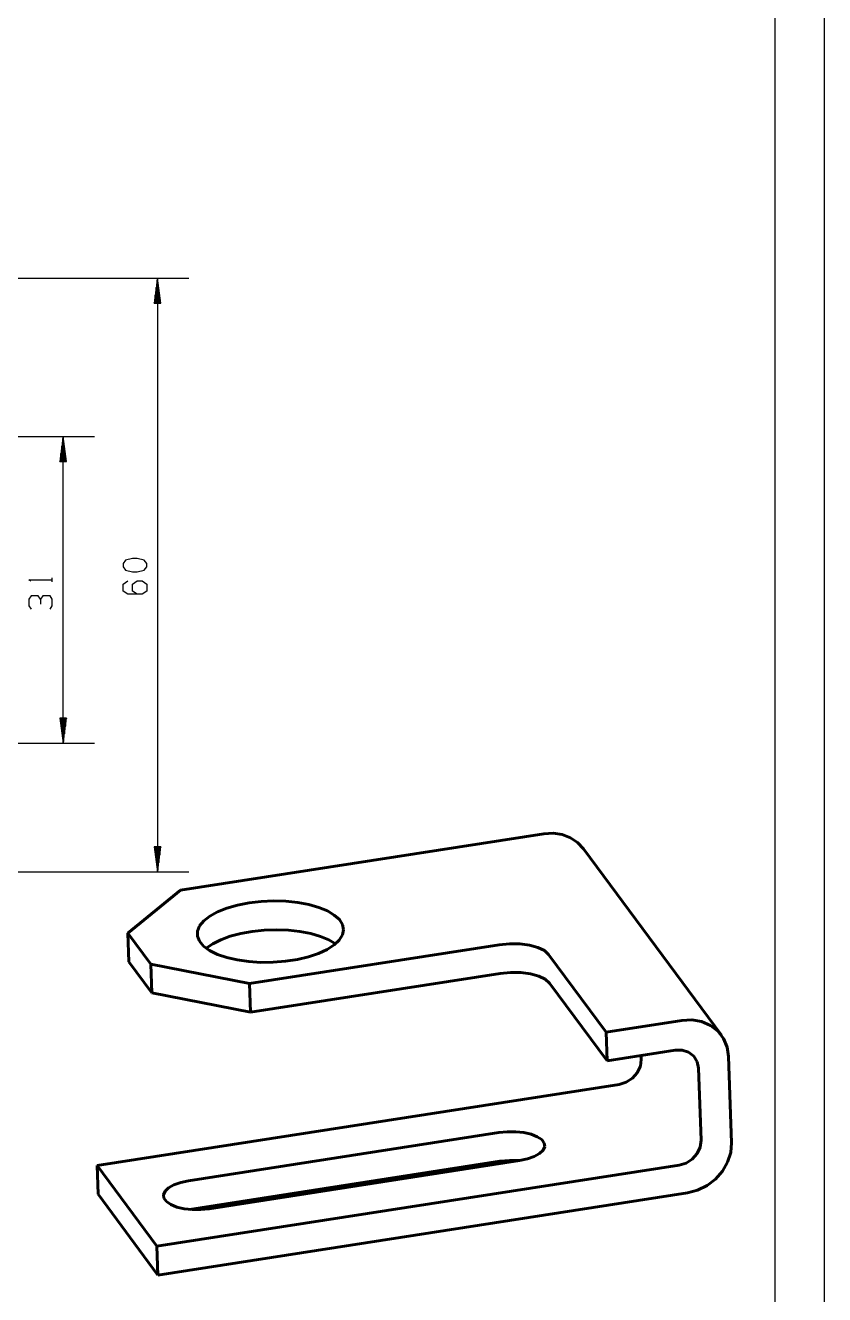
# Model space of a CAD drawing. Header units: millimetres. Extents: x 0 to 210, y 0 to 503.
# Drawn here: x 129.2 to 210, y 69.6 to 197.8 of the extents above; entities that cross this region are included whole.
import ezdxf

# ---------------------------------------------------------------- set-up
doc = ezdxf.new("R2010")
doc.units = ezdxf.units.MM
doc.layers.add('101', color=7, linetype='CONTINUOUS', true_color=0xffffff)

msp = doc.modelspace()

# ---------------------------------------------------------------- linework, layer by layer
at = {"layer": '101', "color": 133, "linetype": 'Continuous'}
for p, q in [((210, 0), (210, 297)), ((205, 5), (205, 292))]:
    msp.add_line(p, q, dxfattribs=at)
at = {"layer": '101', "color": 22, "linetype": 'Continuous'}
for p, q in [((126.60194, 172.27106), (145.72563, 172.27106)), ((142.55063, 172.27106), (142.21623, 169.73105)), ((142.52524, 169.73105), (142.52524, 172.07812)), ((142.55063, 172.27106), (142.55063, 112.27104)), ((142.88503, 169.73105), (142.55063, 172.27106)), ((142.57603, 169.73105), (142.57603, 172.07812)), ((142.37283, 169.73105), (142.37283, 170.92053)), ((142.42363, 169.73105), (142.42363, 171.30638)), ((142.47443, 169.73105), (142.47443, 171.69226)), ((142.62683, 169.73105), (142.62683, 171.69226)), ((142.67763, 169.73105), (142.67763, 171.30638)), ((142.72842, 169.73105), (142.72842, 170.92053)), ((142.21623, 169.73105), (142.88503, 169.73105)), ((142.22043, 169.73105), (142.22043, 169.76294)), ((142.22043, 169.73105), (142.22043, 169.76294)), ((142.27124, 169.73105), (142.27124, 170.14879)), ((142.32204, 169.73105), (142.32204, 170.53467)), ((142.77924, 169.73105), (142.77924, 170.53467)), ((142.83003, 169.73105), (142.83003, 170.14879)), ((142.88083, 169.73105), (142.88083, 169.76294)), ((142.88083, 169.73105), (142.88083, 169.76294)), ((92.02695, 156.27104), (136.17979, 156.27104)), ((133.00479, 156.27104), (132.67039, 153.73105)), ((132.87779, 153.73105), (132.87779, 155.3064)), ((132.92859, 153.73105), (132.92859, 155.69225)), ((132.9794, 153.73105), (132.9794, 156.07811)), ((133.00479, 125.27104), (133.00479, 156.27104)), ((133.33919, 153.73105), (133.00479, 156.27104)), ((133.0302, 153.73105), (133.0302, 156.07811)), ((133.08099, 153.73105), (133.08099, 155.69225)), ((133.13179, 153.73105), (133.13179, 155.3064)), ((132.7254, 153.73105), (132.7254, 154.1488)), ((132.7762, 153.73105), (132.7762, 154.53465)), ((132.827, 153.73105), (132.827, 154.92052)), ((133.18259, 153.73105), (133.18259, 154.92052)), ((133.2334, 153.73105), (133.2334, 154.53465)), ((133.28419, 153.73105), (133.28419, 154.1488)), ((132.67039, 153.73105), (133.33919, 153.73105)), ((132.67459, 153.73105), (132.67459, 153.76292)), ((132.67459, 153.73105), (132.67459, 153.76292)), ((133.33499, 153.73105), (133.33499, 153.76292)), ((133.33499, 153.73105), (133.33499, 153.76292)), ((133.33919, 127.81104), (132.67039, 127.81104)), ((132.67039, 127.81104), (133.00479, 125.27104)), ((132.67459, 127.81104), (132.67459, 127.77916)), ((132.67459, 127.81104), (132.67459, 127.77916)), ((132.7254, 127.81104), (132.7254, 127.3933)), ((132.7762, 127.81104), (132.7762, 127.00744)), ((132.827, 127.81104), (132.827, 126.62157)), ((132.87779, 127.81104), (132.87779, 126.23571)), ((132.92859, 127.81104), (132.92859, 125.84984)), ((132.9794, 127.81104), (132.9794, 125.46398)), ((133.00479, 125.27104), (133.33919, 127.81104)), ((133.0302, 127.81104), (133.0302, 125.46398)), ((133.08099, 127.81104), (133.08099, 125.84984)), ((133.13179, 127.81104), (133.13179, 126.23571)), ((133.18259, 127.81104), (133.18259, 126.62157)), ((133.2334, 127.81104), (133.2334, 127.00744)), ((133.28419, 127.81104), (133.28419, 127.3933)), ((133.33499, 127.81104), (133.33499, 127.77916)), ((133.33499, 127.81104), (133.33499, 127.77916)), ((64.80194, 125.27104), (136.17979, 125.27104)), ((142.88503, 114.81104), (142.21623, 114.81104)), ((142.21623, 114.81104), (142.55063, 112.27104)), ((142.22043, 114.81104), (142.22043, 114.77917)), ((142.22043, 114.81104), (142.22043, 114.77917)), ((142.27124, 114.81104), (142.27124, 114.3933)), ((142.32204, 114.81104), (142.32204, 114.00743)), ((142.37283, 114.81104), (142.37283, 113.62157)), ((142.42363, 114.81104), (142.42363, 113.23571)), ((142.47443, 114.81104), (142.47443, 112.84984)), ((142.52524, 114.81104), (142.52524, 112.46398)), ((142.55063, 112.27104), (142.88503, 114.81104)), ((142.57603, 114.81104), (142.57603, 112.46398)), ((142.62683, 114.81104), (142.62683, 112.84984)), ((142.67763, 114.81104), (142.67763, 113.23571)), ((142.72842, 114.81104), (142.72842, 113.62157)), ((142.77924, 114.81104), (142.77924, 114.00743)), ((142.83003, 114.81104), (142.83003, 114.3933)), ((142.88083, 114.81104), (142.88083, 114.77917)), ((142.88083, 114.81104), (142.88083, 114.77917)), ((126.60194, 112.27104), (145.72563, 112.27104))]:
    msp.add_line(p, q, dxfattribs=at)
at = {"layer": '101', "color": 72, "linetype": 'Continuous'}
for p, q in [((139.30814, 143.7731), (139.08313, 143.43727)), ((140.03313, 143.94984), (139.30814, 143.7731)), ((140.50813, 143.94984), (140.03313, 143.94984)), ((141.20813, 143.7731), (140.50813, 143.94984)), ((141.45813, 143.43727), (141.20813, 143.7731)), ((139.08313, 143.43727), (139.08313, 143.10146)), ((139.08313, 143.10146), (139.30814, 142.76562)), ((139.30814, 142.76562), (140.03313, 142.58887)), ((140.03313, 142.58887), (140.50813, 142.60655)), ((140.50813, 142.60655), (141.20813, 142.76562)), ((141.20813, 142.76562), (141.45813, 143.10146)), ((141.45813, 143.10146), (141.45813, 143.43727)), ((129.73729, 141.6368), (129.53729, 141.7782)), ((129.53729, 141.7782), (131.91229, 141.7782)), ((131.91229, 141.5661), (131.91229, 141.9903)), ((139.08313, 141.33755), (139.55814, 141.67337)), ((139.08313, 140.64822), (139.08313, 141.33755)), ((140.03313, 141.33755), (140.50813, 141.67337)), ((140.03313, 140.64822), (140.03313, 141.33755)), ((140.50813, 141.67337), (140.98312, 141.67337)), ((140.98312, 141.67337), (141.45813, 141.33755)), ((141.45813, 141.33755), (141.45813, 140.64822)), ((129.7623, 140.17337), (129.53729, 139.83754)), ((129.53729, 139.83754), (129.53729, 139.14822)), ((130.48729, 140.17337), (129.7623, 140.17337)), ((130.7123, 139.83754), (130.48729, 140.17337)), ((130.9623, 140.17337), (130.7123, 139.83754)), ((130.7123, 139.83754), (130.7123, 139.32498)), ((131.6873, 140.17337), (130.9623, 140.17337)), ((131.91229, 139.83754), (131.6873, 140.17337)), ((131.91229, 139.14822), (131.91229, 139.83754)), ((139.55814, 140.33008), (139.08313, 140.64822)), ((140.98312, 140.33008), (139.55814, 140.33008)), ((140.50813, 140.33008), (140.03313, 140.64822)), ((141.45813, 140.64822), (140.98312, 140.33008)), ((129.53729, 139.14822), (129.7623, 138.81239)), ((131.6873, 138.83008), (131.91229, 139.14822))]:
    msp.add_line(p, q, dxfattribs=at)
at = {"layer": '101', "color": 151, "linetype": 'Continuous', "lineweight": 60}
for p, q in [((181.60759, 116.12477), (144.88342, 110.42998)), ((181.60759, 116.12477), (182.54903, 116.17828)), ((182.54903, 116.17828), (183.45692, 116.04556)), ((183.45692, 116.04556), (184.29291, 115.73219)), ((184.29291, 115.73219), (185.02167, 115.25143)), ((185.02167, 115.25143), (185.61244, 114.62356)), ((199.56111, 95.77604), (185.61249, 114.6235)), ((144.88342, 110.42998), (139.55733, 106.10231)), ((151.80824, 109.14013), (150.64316, 108.91287)), ((153.03522, 109.28381), (151.80824, 109.14013)), ((154.28874, 109.33974), (153.03522, 109.28381)), ((155.53276, 109.30637), (154.28874, 109.33974)), ((156.73151, 109.18461), (155.53276, 109.30637)), ((157.85048, 108.97798), (156.73151, 109.18461)), ((147.83961, 107.80574), (147.2254, 107.33035)), ((148.62988, 108.23594), (147.83961, 107.80574)), ((149.57344, 108.60855), (148.62988, 108.23594)), ((150.64316, 108.91287), (149.57344, 108.60855)), ((158.8575, 108.69243), (157.85048, 108.97798)), ((159.72359, 108.33617), (158.8575, 108.69243)), ((160.42383, 107.91944), (159.72359, 108.33617)), ((160.93806, 107.45424), (160.42383, 107.91944)), ((146.80487, 106.82343), (146.59015, 106.29957)), ((147.2254, 107.33035), (146.80487, 106.82343)), ((153.3376, 106.39458), (154.56789, 106.43597)), ((154.56789, 106.43597), (155.78404, 106.39142)), ((161.25153, 106.95395), (160.93806, 107.45424)), ((161.35519, 106.43297), (161.25153, 106.95395)), ((141.8821, 102.96107), (139.55733, 106.10231)), ((139.55733, 106.10231), (139.65508, 103.19784)), ((146.59015, 106.29957), (146.5874, 105.77383)), ((146.5874, 105.77383), (146.79672, 105.26135)), ((146.79672, 105.26135), (147.21207, 104.77686)), ((148.12698, 105.01814), (148.94202, 105.42699)), ((148.94202, 105.42699), (149.89857, 105.77779)), ((149.89857, 105.77779), (150.97018, 106.06087)), ((150.97018, 106.06087), (152.12721, 106.26838)), ((152.12721, 106.26838), (153.3376, 106.39458)), ((155.78404, 106.39142), (156.95236, 106.26215)), ((156.95236, 106.26215), (158.04056, 106.05173)), ((158.04056, 106.05173), (159.01849, 105.766)), ((159.01849, 105.766), (159.85913, 105.41286)), ((159.85913, 105.41286), (160.53918, 105.00209)), ((160.40805, 104.89608), (160.92729, 105.38902)), ((160.92729, 105.38902), (161.24606, 105.90627)), ((161.24606, 105.90627), (161.35519, 106.43297)), ((147.21207, 104.77686), (147.82152, 104.3343)), ((147.47604, 104.56258), (148.12698, 105.01814)), ((147.82152, 104.3343), (148.6075, 103.94641)), ((148.6075, 103.94641), (149.54744, 103.62434)), ((177.10558, 104.92142), (151.85773, 101.00625)), ((157.82295, 103.69911), (158.83322, 104.0388)), ((158.83322, 104.0388), (159.70326, 104.44166)), ((159.70326, 104.44166), (160.40805, 104.89608)), ((177.10558, 104.92142), (178.13528, 105.02144)), ((178.13528, 105.02144), (179.17404, 105.0076)), ((179.17404, 105.0076), (180.15103, 104.88086)), ((180.15103, 104.88086), (180.99971, 104.64984)), ((180.99971, 104.64984), (181.66222, 104.3303)), ((181.66222, 104.3303), (182.09341, 103.94401)), ((187.90533, 96.0909), (182.09341, 103.94401)), ((139.65508, 103.19784), (141.97984, 100.05659)), ((141.97984, 100.05659), (141.8821, 102.96107)), ((141.8821, 102.96107), (151.85773, 101.00625)), ((149.54744, 103.62434), (150.61427, 103.37737)), ((150.61427, 103.37737), (151.77733, 103.21259)), ((151.77733, 103.21259), (153.00313, 103.13474)), ((153.00313, 103.13474), (154.25642, 103.14606)), ((154.25642, 103.14606), (155.50114, 103.24623)), ((155.50114, 103.24623), (156.70149, 103.43237)), ((156.70149, 103.43237), (157.82295, 103.69911)), ((151.95549, 98.10177), (177.20332, 102.01694)), ((178.23303, 102.11695), (177.20332, 102.01694)), ((179.27179, 102.10313), (178.23303, 102.11695)), ((180.24878, 101.97637), (179.27179, 102.10313)), ((181.09746, 101.74536), (180.24878, 101.97637)), ((181.75995, 101.42582), (181.09746, 101.74536)), ((182.19116, 101.03952), (181.75995, 101.42582)), ((151.95549, 98.10177), (141.97984, 100.05659)), ((151.85773, 101.00625), (151.95549, 98.10177)), ((182.19116, 101.03952), (188.00307, 93.18642)), ((195.5562, 97.27731), (187.90533, 96.0909)), ((196.58134, 97.32648), (195.5562, 97.27731)), ((197.56245, 97.15472), (196.58134, 97.32648)), ((198.45032, 96.77065), (197.56245, 97.15472)), ((199.20041, 96.19351), (198.45032, 96.77065)), ((199.7751, 95.45226), (199.20041, 96.19351)), ((188.00307, 93.18642), (187.90533, 96.0909)), ((200.14561, 94.58406), (199.7751, 95.45226)), ((188.00307, 93.18642), (194.88884, 94.2542)), ((191.4574, 93.33779), (191.44453, 93.72008)), ((194.88884, 94.2542), (195.60172, 94.25757)), ((195.60172, 94.25757), (196.25197, 94.04737)), ((196.25197, 94.04737), (196.77599, 93.64419)), ((196.77599, 93.64419), (197.12242, 93.08749)), ((200.29333, 93.63245), (200.14561, 94.58406)), ((200.58658, 84.91901), (200.29333, 93.63245)), ((191.06215, 91.9894), (191.36772, 92.64722)), ((191.36772, 92.64722), (191.4574, 93.33779)), ((197.12242, 93.08749), (197.25742, 92.43176)), ((197.25742, 92.43176), (197.50179, 85.17056)), ((189.94113, 91.02011), (190.57057, 91.42875)), ((190.57057, 91.42875), (191.06215, 91.9894)), ((136.44449, 82.61724), (189.23544, 90.8035)), ((189.23544, 90.8035), (189.94113, 91.02011)), ((145.68886, 81.07427), (177.05739, 85.93858)), ((177.05739, 85.93858), (177.91176, 86.02528)), ((177.91176, 86.02528), (178.77722, 86.02478)), ((178.77722, 86.02478), (179.60356, 85.93712)), ((179.60356, 85.93712), (180.34271, 85.7674)), ((180.34271, 85.7674), (180.95174, 85.52547)), ((180.95174, 85.52547), (181.39523, 85.2254)), ((181.39523, 85.2254), (181.64745, 84.88463)), ((181.64745, 84.88463), (181.69368, 84.52296)), ((197.50179, 85.17056), (197.41212, 84.47999)), ((200.5041, 83.93169), (200.58658, 84.91901)), ((180.62985, 83.52149), (179.94324, 83.2803)), ((181.16966, 83.82099), (180.62985, 83.52149)), ((181.53127, 84.16141), (181.16966, 83.82099)), ((181.69368, 84.52296), (181.53127, 84.16141)), ((197.10652, 83.82218), (196.61496, 83.26151)), ((197.41212, 84.47999), (197.10652, 83.82218)), ((200.1956, 82.9582), (200.5041, 83.93169)), ((136.44449, 82.61724), (136.54224, 79.71275)), ((142.48888, 74.45), (136.44449, 82.61724)), ((142.48888, 74.45), (195.27985, 82.63628)), ((145.82974, 78.17648), (177.15515, 83.0341)), ((179.14969, 83.11147), (147.78114, 78.24716)), ((178.12843, 83.12593), (177.15515, 83.0341)), ((179.10719, 83.10484), (178.12843, 83.12593)), ((179.94324, 83.2803), (179.14969, 83.11147)), ((195.98553, 82.85287), (195.27985, 82.63628)), ((196.61496, 83.26151), (195.98553, 82.85287)), ((199.6765, 82.04733), (200.1956, 82.9582)), ((144.20869, 80.66425), (144.89531, 80.90543)), ((144.89531, 80.90543), (145.68886, 81.07427)), ((198.11992, 80.59074), (198.97284, 81.24477)), ((198.97284, 81.24477), (199.6765, 82.04733)), ((136.54224, 79.71275), (142.58662, 71.54552)), ((142.58662, 71.54552), (196.14268, 79.85043)), ((143.14488, 79.66278), (143.30728, 80.02433)), ((143.19112, 79.3011), (143.14488, 79.66278)), ((143.30728, 80.02433), (143.66888, 80.36475)), ((143.66888, 80.36475), (144.20869, 80.66425)), ((196.14268, 79.85043), (197.16049, 80.11807)), ((197.16049, 80.11807), (198.11992, 80.59074)), ((143.44331, 78.96033), (143.19112, 79.3011)), ((143.88683, 78.66026), (143.44331, 78.96033)), ((144.49583, 78.41834), (143.88683, 78.66026)), ((145.235, 78.24862), (144.49583, 78.41834)), ((146.06133, 78.16096), (145.235, 78.24862)), ((147.78114, 78.24716), (146.9268, 78.16047)), ((146.9268, 78.16047), (146.06133, 78.16096)), ((142.58662, 71.54552), (142.48888, 74.45))]:
    msp.add_line(p, q, dxfattribs=at)

doc.saveas('drawing.dxf')
